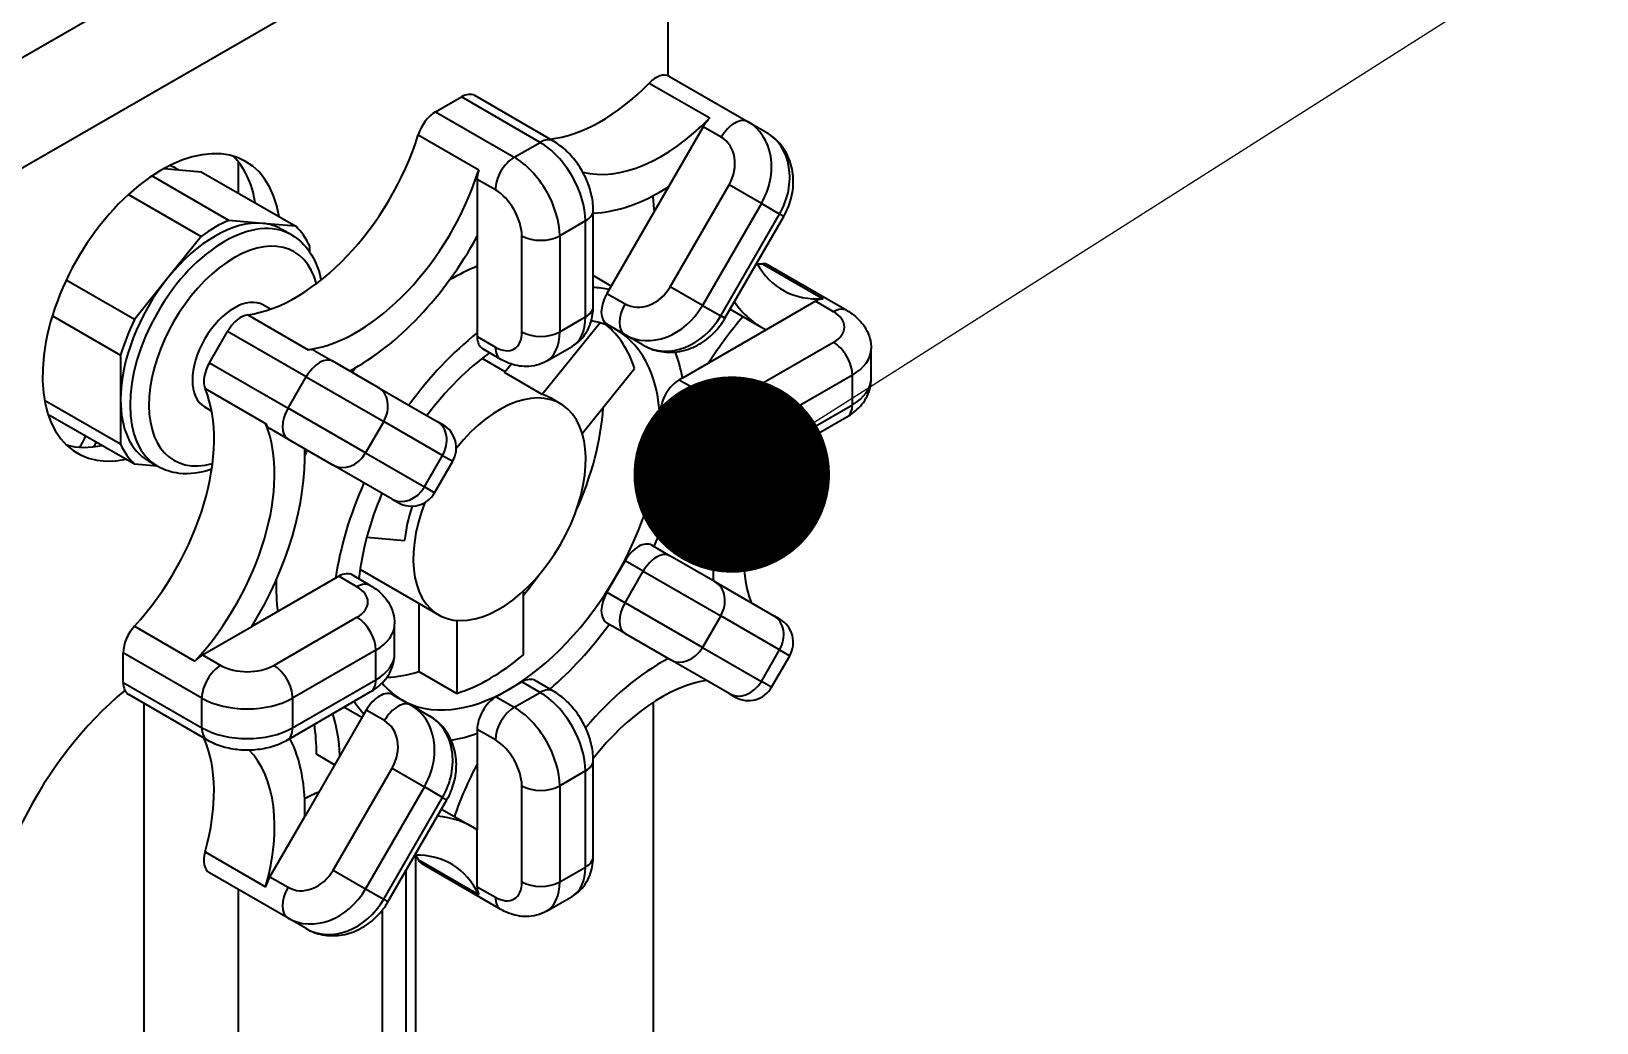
# Model space of a CAD drawing. Header units: millimetres. Extents: x -46397 to 283259, y -8690 to 23983.
# Drawn here: x 218069.8 to 218181.3, y 46.6 to 117.3 of the extents above; entities that cross this region are included whole.
import ezdxf
from ezdxf import colors
from ezdxf.entities.mleader import LeaderData, LeaderLine
from ezdxf.math import Vec2, Vec3

# ---------------------------------------------------------------- set-up
doc = ezdxf.new("R2010")
doc.units = ezdxf.units.MM
doc.layers.add('Long_AM_Visible', color=30, linetype='Continuous', lineweight=25)
doc.styles.add('Long_Text', font='isocp.shx', dxfattribs={"width": 0.7})

# ---------------------------------------------------------------- blocks, each defined once
blk = doc.blocks.new('sfsdfds')
at = {"layer": 'Long_AM_Visible'}
for p, q in [((7.002165002340917, 26.07296937135834), (-29.06028083822457, 5.252306557697011)), ((-27.36322456336347, 2.312918866358814), (8.699221277202014, 23.13358168001287)), ((8.699221277202014, 23.13358168001287), (8.699221277202014, 13.14094367202779)), ((8.03356374084251, 12.87751531633694), (10.18882520979969, 11.63317452699994)), ((8.75203319749562, 13.1165706590109), (11.55387310730293, 11.49892763288517)), ((0.4263901353115216, 11.85374265174323), (1.34237625967944, 12.38258748721273)), ((4.144216169428546, 10.76494446107245), (1.34237625967944, 12.38258748721273)), ((4.620466169435531, 10.81212066485023), (1.818626259628218, 12.42976369098324)), ((0.4263901353115216, 11.85374265174323), (3.228230045118835, 10.2360996256175)), ((9.954794666555244, 11.32230373828497), (8.715239472978283, 9.17533116422419)), ((10.60137310728896, 10.94900150148169), (9.954794666555244, 11.32230373828497)), ((11.55387310730293, 11.49892763288517), (12.20157310721697, 11.12497786352469)), ((-0.1892708995146677, 11.03593900620763), (1.965990569500718, 9.791598216863349)), ((3.228230045118835, 10.2360996256175), (4.144216169428546, 10.76494446107245)), ((-6.604436715482734, 10.07548647781368), (-6.604436715482734, 8.957652595709078)), ((-6.932717938499991, 7.985985267907381), (-9.67544355278369, 9.56949863958289)), ((-9.240410561964381, 9.835600995909772), (-9.110641865234356, 9.824010523414472)), ((-9.110641865234356, 9.824010523414472), (-7.92096974659944, 9.717753295597504)), ((-8.726687397866044, 9.789717093590298), (-8.749949492455926, 9.803147470200201)), ((-7.92096974659944, 9.717753295597504), (-4.55337370117195, 7.773470812258893)), ((2.554710835975129, 9.06953013560269), (1.908132395299617, 9.44283237241325)), ((1.908132395299617, 9.44283237241325), (1.908132395299617, 7.418647217564285)), ((8.715239472978283, 9.17533116422419), (6.605487154971343, 5.521132958121598)), ((8.78204999997979, 5.620245062935282), (10.87754999991739, 9.249757530204079)), ((12.02731920900987, 8.585937967829523), (10.87754999991739, 9.249757530204079)), ((-10.51062036311487, 8.91055330108793), (-7.92096974659944, 7.415417820520815)), ((12.02731920900987, 8.585937967829523), (9.931819209072273, 4.956425500568002)), ((12.67501920909854, 8.211988198469044), (12.02731920900987, 8.585937967829523)), ((-5.743045819865074, 7.879728040075861), (-6.932717938499991, 7.985985267907381)), ((-4.55337370117195, 7.773470812258893), (-5.743045819865074, 7.879728040075861)), ((5.760662271233741, 7.965177685073286), (4.84467614692403, 7.436332849611063)), ((5.760662271233741, 4.543240514409263), (5.760662271233741, 7.965177685073286)), ((6.039643062162213, 4.932097011071164), (6.039643062162213, 8.354034181742463)), ((10.57951920904452, 4.582475731222075), (12.67501920909854, 8.211988198469044)), ((10.7308891970315, 4.495082227876992), (12.82638919708552, 8.124594695145788)), ((12.82638919708552, 8.124594695145788), (12.67501920909854, 8.211988198469044)), ((-7.92096974659944, 7.415417820520815), (-9.110641865234356, 5.93544555673725)), ((-4.708834238059353, 7.470008490199689), (-5.045593842572998, 7.66443673853064)), ((1.908132395299617, 7.418647217564285), (1.908132395299617, 3.97343610911048)), ((3.497637728753034, 4.014395678939763), (3.497637728753034, 7.436332849611063)), ((4.84467614692403, 7.436332849611063), (4.84467614692403, 4.014395678939763)), ((-4.059247797180433, 6.861006204817386), (-4.059247797180433, 7.070502727932762)), ((12.06850537878927, 6.438406500048586), (14.22376684780465, 5.194065710704308)), ((15.07348429440754, 4.777067836577771), (12.27164438465843, 6.394710862710781)), ((-10.30031398398569, 4.455473292975512), (-12.72932941344334, 5.857866005047981)), ((-9.110641865234356, 5.93544555673725), (-10.30031398398569, 4.455473292975512)), ((6.678194666572381, 5.647066062199883), (6.039643062162213, 6.0157340028818)), ((9.931819209072273, 4.956425500568002), (8.78204999997979, 5.620245062935282)), ((6.605487154971343, 5.521132958121598), (6.525794666551519, 5.383101519131742)), ((6.525794666551519, 5.383101519131742), (7.172373107227031, 5.009799282328459)), ((13.95065585360862, 5.10319386961055), (12.1976600876078, 4.091101292186067)), ((14.59723429440055, 4.72989163279999), (13.95065585360862, 5.10319386961055)), ((-13.22487852274207, 4.585152161278529), (-10.794439887919, 3.181937761270092)), ((-6.26479734579334, 4.622352693986613), (-4.109535876836162, 3.378011904664163)), ((-5.455369474890176, 4.821434474295529), (-5.705574633437209, 4.965890489977028)), ((4.84467614692403, 4.014395678939763), (5.760662271233741, 4.543240514409263)), ((9.931819209072273, 4.956425500568002), (10.57951920904452, 4.582475731222075)), ((10.7308891970315, 4.495082227876992), (10.57951920904452, 4.582475731222075)), ((10.91911596694263, 4.82110055656085), (12.02313242916716, 4.183696354841231)), ((-7.630966802535113, 2.909941660182085), (-6.983266802446451, 4.031790968241694)), ((-4.181426892697345, 2.414147942101408), (-6.983266802446451, 4.031790968241694)), ((1.908132395299617, 3.97343610911048), (1.908132395299617, 3.843298820400378)), ((6.282213427184615, 4.338222125472385), (4.227109966159333, 1.781638614971598)), ((7.172373107227031, 3.909947019521496), (6.525794666551519, 4.28324925632478)), ((7.820073107315693, 3.535997250161017), (7.172373107227031, 3.909947019521496)), ((12.1976600876078, 4.091101292186067), (9.214019746228587, 2.368495737959165)), ((1.908132395299617, 3.843298820400378), (2.554710835975129, 3.469996583611646)), ((2.751980045053642, 3.03396388317924), (2.10540160437813, 3.407266119967971)), ((4.371230045042466, 2.967917197893257), (5.287216169410385, 3.496762033355481)), ((11.63374977442436, 1.930124856808106), (14.59723429440055, 3.64109344213648)), ((15.94030740164453, 2.350089873216348), (15.94030740164453, 3.407779544140794)), ((-10.794439887919, 3.181937761270092), (-10.794439887919, 1.595708269669558)), ((-7.630966802535113, 2.909941660182085), (-4.8291268927278, 1.292298634041799)), ((-3.875505333475303, 3.337376310308173), (-3.228926892799791, 2.964074073504889)), ((-1.619249999988824, 2.034726686193608), (-3.228926892799791, 2.964074073504889)), ((2.904923806141596, 2.590268238251156), (2.080878389708232, 3.066031081179972)), ((3.125729888968635, 2.864954744887655), (2.880071547988337, 2.559351608309953)), ((-4.8291268927278, 1.292298634041799), (-4.181426892697345, 2.414147942101408)), ((-4.181426892697345, 2.414147942101408), (-1.421980790910311, 0.8209809924155707)), ((4.227109966159333, 1.781638614971598), (2.880071547988337, 2.559351608309953)), ((5.650101460807491, 0.3908139792620204), (7.510775913542602, 2.705524510529358)), ((9.214019746228587, 2.368495737959165), (9.101317548251245, 2.303427093604114)), ((9.101317548251245, 2.303427093604114), (9.747895988984965, 1.930124856808106)), ((15.27075350348605, 2.4745239521435), (12.30726898350986, 0.7635553668078501)), ((15.27075350348605, 1.416834281204501), (15.27075350348605, 2.4745239521435)), ((-7.783173531177454, 1.992447995973635), (-5.62791206210386, 0.7481072066439083)), ((-1.619249999988824, 2.034726686193608), (0.4762500000069849, 0.8248891971088597)), ((-10.794439887919, 0.00947877808357589), (-13.50160545465769, 1.572461546755221)), ((-10.794439887919, 1.595708269669558), (-10.794439887919, 0.00947877808357589)), ((-7.550869474885985, 1.191922007026733), (-7.801074633433018, 1.336378022708232)), ((-2.069680790940765, -0.3008683156440384), (-4.8291268927278, 1.292298634041799)), ((4.874585061974358, 1.453083781940222), (4.537825457460713, 1.647512030278449)), ((8.427798339223955, 1.136857603603858), (8.427798339223955, 0.6080127681489103)), ((9.074376779899467, 0.7635553668078501), (8.427798339223955, 1.136857603603858)), ((12.30726898350986, -0.2941343041311484), (15.27075350348605, 1.416834281204501)), ((-13.38143577816663, 1.085397191054653), (-10.30031398398569, -0.6934893062280025)), ((-4.8291268927278, 0.192446371234837), (-5.475705333461519, 0.5657486080381204)), ((-1.421980790910311, 0.8209809924155707), (-2.069680790940765, -0.3008683156440384)), ((0.673519209085498, -0.3888564966619015), (-1.421980790910311, 0.8209809924155707)), ((0.6881679831421934, 0.7025382924402948), (0.4762500000069849, 0.8248891971088597)), ((8.427798339223955, 0.6080127681489103), (8.427798339223955, 0.07916793267213507)), ((9.074376779899467, -0.2941343041311484), (9.074376779899467, 0.7635553668078501)), ((12.10999977443134, -0.7301670045708306), (15.07348429440754, 0.9808015807648189)), ((12.30726898350986, 0.7635553668078501), (12.30726898350986, -0.2941343041311484)), ((-4.8291268927278, 0.192446371234837), (-3.219450000033248, -0.7369010160764446)), ((8.427798339223955, 0.07916793267213507), (9.074376779899467, -0.2941343041311484)), ((-2.069680790940765, -0.3008683156440384), (0.02581920905504376, -1.510705804728786)), ((0.02581920905504376, -1.510705804728786), (0.673519209085498, -0.3888564966619015)), ((0.673519209085498, -0.3888564966619015), (1.036807180324104, -0.5986009046609979)), ((9.27164598897798, -0.7301670045708306), (8.625067548302468, -0.3568647677602712)), ((-10.30031398398569, -0.6934893062280025), (-9.494596332719084, -0.7654531042280723)), ((-9.471334238012787, -0.778883480845252), (-9.808093842526432, -0.5844552325143013)), ((-1.123950000037439, -1.946738505161193), (-3.219450000033248, -0.7369010160764446)), ((0.3891071802936494, -1.720450212727883), (1.036807180324104, -0.5986009046609979)), ((0.3891071802936494, -1.720450212727883), (0.02581920905504376, -1.510705804728786)), ((-1.123950000037439, -1.946738505161193), (-0.9120320167858154, -2.069089409829758)), ((-2.024682943301741, -3.302336597458634), (-0.6802528591942973, -3.422416249231901)), ((8.125994666537736, -3.591692945366958), (8.772573107329663, -3.964995182170242)), ((0.5311850620200858, -6.069905695650959), (-2.26252161024604, -4.45695839641121)), ((7.173494666581973, -4.141619076770439), (6.84964466659585, -4.702543730811158)), ((7.820073107315693, -4.514921313573723), (7.173494666581973, -4.141619076770439)), ((10.38224999996601, -4.894342569488799), (8.772573107329663, -3.964995182170242)), ((-3.134730413148645, -4.761058490752475), (-6.118370754469652, -6.483664044964826)), ((-3.022028215171304, -4.695989846397424), (-3.134730413148645, -4.761058490752475)), ((-2.375449774495792, -5.069292083193432), (-3.022028215171304, -4.695989846397424)), ((-1.899199774430599, -5.022115879422927), (-2.545778215164319, -4.648813642619643)), ((6.84964466659585, -4.702543730811158), (6.525794666551519, -5.2634683848446)), ((7.172373107227031, -5.636770621633332), (7.820073107315693, -4.514921313573723)), ((7.820073107315693, -4.514921313573723), (10.57951920904452, -6.10808826325956)), ((10.38224999996601, -4.894342569488799), (12.47775000002002, -6.104180058580823)), ((3.551519265456591, -7.49886667712417), (3.551519265456591, -5.226751790862181)), ((6.525794666551519, -5.2634683848446), (7.172373107227031, -5.636770621633332)), ((-0.1663067687186413, -5.667208599457808), (-0.1663067687186413, -8.089928552057245)), ((9.931819209072273, -7.229937571319169), (7.172373107227031, -5.636770621633332)), ((10.57951920904452, -6.10808826325956), (9.931819209072273, -7.229937571319169)), ((12.67501920909854, -7.317925752351584), (10.57951920904452, -6.10808826325956)), ((12.68966798327165, -6.226530963249388), (12.47775000002002, -6.104180058580823)), ((-10.2997389837401, -6.475905403960496), (-8.144477514724713, -7.720246193304774)), ((-7.871366520586889, -7.495756622389308), (-6.118370754469652, -6.483664044964826)), ((-5.338934294471983, -7.869058859192592), (-2.375449774495792, -6.158090273856942)), ((-1.032376667135395, -7.449093842791626), (-1.032376667135395, -6.391404171852628)), ((1.180731649452355, -6.267402125406079), (1.180731649452355, -8.8676415453956)), ((7.172373107227031, -6.736622884440294), (6.525794666551519, -6.363320647651562)), ((7.172373107227031, -6.736622884440294), (8.78204999997979, -7.665970271758852)), ((9.931819209072273, -7.229937571319169), (12.02731920900987, -8.439775060411193)), ((-7.89830728888046, -9.035628349185572), (-10.70014719868777, -7.417985323059838)), ((-10.70014719868777, -8.475674993998837), (-10.70014719868777, -7.417985323059838)), ((-7.871366520586889, -7.495756622389308), (-7.224788079794962, -7.869058859192592)), ((-1.701930565352086, -7.324659763864474), (-4.665415085328277, -9.035628349200124)), ((-1.701930565352086, -8.382349434803473), (-1.701930565352086, -7.324659763864474)), ((10.87754999991739, -8.875807760850876), (8.78204999997979, -7.665970271758852)), ((12.02731920900987, -8.439775060411193), (12.67501920909854, -7.317925752351584)), ((12.39060718024848, -8.64951946841029), (13.03830718033714, -7.527670160343405)), ((12.67501920909854, -7.317925752351584), (13.03830718033714, -7.527670160343405)), ((-0.1663067687186413, -8.089928552057245), (1.180731649452355, -8.8676415453956)), ((-10.70014719868777, -8.475674993998837), (-7.89830728888046, -10.09331802012457)), ((-7.701038079801947, -10.52935072057153), (-10.50287798960926, -8.911707694431243)), ((-4.86268429440679, -10.52935072057153), (-1.899199774430599, -8.818382135235879)), ((-4.665415085328277, -10.09331802012457), (-1.701930565352086, -8.382349434803473)), ((-1.094205333443824, -8.914977897351491), (-0.4476268927683122, -9.288280134147499)), ((3.039644666539971, -8.724543151860416), (2.581651604385115, -8.98896556958789)), ((3.497637728753034, -8.460120734132943), (3.039644666539971, -8.724543151860416)), ((3.228230045118835, -9.36226780639845), (4.144216169428546, -8.83342297092895)), ((4.144216169428546, -8.83342297092895), (3.497637728753034, -8.460120734132943)), ((4.620466169435531, -8.78624676715117), (3.973887728701811, -8.412944530362438)), ((10.87754999991739, -8.875807760850876), (11.08946798316902, -8.99815866551944)), ((12.39060718024848, -8.64951946841029), (12.02731920900987, -8.439775060411193)), ((-9.96839774621185, -9.22029000686598), (-9.96839774621185, -520.6490576002834)), ((-7.89830728888046, -10.09331802012457), (-7.89830728888046, -9.035628349185572)), ((-4.665415085328277, -9.035628349200124), (-4.665415085328277, -10.09331802012457)), ((-2.199105333478656, -9.728868571823114), (-2.837656937830616, -9.360200631141197)), ((-2.046705333457794, -9.464904028747696), (-2.126397821877617, -9.602935467744828)), ((-1.400126892782282, -9.838206265558256), (-2.046705333457794, -9.464904028747696)), ((-0.4476268927683122, -9.288280134147499), (0.200073107262142, -9.662229903507978)), ((2.581651604385115, -8.98896556958789), (3.228230045118835, -9.36226780639845)), ((8.190104394743685, -33.37531822128221), (8.190104394743685, -9.178873264390859)), ((-2.126397821877617, -9.602935467744828), (-4.236150139884558, -13.25713367384742)), ((1.908132395299617, -10.1555350596027), (1.908132395299617, -10.28567234829097)), ((2.554710835975129, -10.52883729639871), (1.908132395299617, -10.1555350596027)), ((1.908132395299617, -10.28567234829097), (1.908132395299617, -13.73088345675205)), ((-3.169822209572885, -11.41019952094939), (-3.816568749840371, -11.03680023180641)), ((-3.219450000033248, -15.16696270409739), (-1.123950000037439, -11.53745023683587)), ((-1.123950000037439, -11.53745023683587), (0.02581920905504376, -12.20126979920315)), ((5.760662271233741, -11.63318974693539), (4.84467614692403, -12.16203458239761)), ((5.760662271233741, -15.05512691759213), (5.760662271233741, -11.63318974693539)), ((6.039643062162213, -14.66627042093023), (6.039643062162213, -11.24433325026621)), ((0.02581920905504376, -12.20126979920315), (-2.069680790940765, -15.83078226646467)), ((0.673519209085498, -12.57521956856363), (0.02581920905504376, -12.20126979920315)), ((3.497637728753034, -15.58397175306891), (3.497637728753034, -12.16203458239761)), ((4.84467614692403, -12.16203458239761), (4.84467614692403, -15.58397175306891)), ((-1.421980790910311, -16.20473203581787), (0.673519209085498, -12.57521956856363)), ((-1.270610802923329, -16.29212553915568), (0.8248891970724799, -12.66261307189416)), ((0.673519209085498, -12.57521956856363), (0.8248891970724799, -12.66261307189416)), ((-5.475705333461519, -15.4041062479082), (-4.236150139884558, -13.25713367384742)), ((0.6366624272195622, -12.98863140057074), (1.740678889618721, -13.62603560227581)), ((1.908132395299617, -15.75506861159374), (1.908132395299617, -13.73088345675205)), ((-7.783173531177454, -14.51787724871247), (-5.62791206210386, -15.76221803805674)), ((-0.2951769795035943, -14.63005307514686), (-0.2951769795035943, -38.27429770685558)), ((-0.1892708995146677, -14.79268480181054), (1.965990569500718, -16.03702559115482)), ((2.751980045053642, -16.56440354883671), (-0.04985986469546333, -14.9467605227037)), ((-4.8291268927278, -16.87726074751117), (-7.630966802535113, -15.25961772138544)), ((-5.475705333461519, -15.4041062479082), (-4.8291268927278, -15.77740848470421)), ((-3.219450000033248, -15.16696270409739), (-2.069680790940765, -15.83078226646467)), ((-0.6345882344758138, -15.19050213591254), (-0.6345882344758138, -507.9157945553598)), ((4.84467614692403, -15.58397175306891), (5.760662271233741, -15.05512691759213)), ((-6.604436715482734, -15.85228514345363), (-6.604436715482734, -517.4410360785769)), ((-2.069680790940765, -15.83078226646467), (-1.421980790910311, -16.20473203581787)), ((1.908132395299617, -15.75506861159374), (2.554710835975129, -16.12837084839703)), ((4.371230045042466, -16.63045023411541), (5.287216169410385, -16.10160539865319)), ((-1.483116371906362, -16.60482232597133), (-1.483116371906362, -508.4056925039185)), ((-1.421980790910311, -16.20473203581787), (-1.270610802923329, -16.29212553915568)), ((-4.181426892697345, -17.25121051687165), (-4.8291268927278, -16.87726074751117))]:
    blk.add_line(p, q, dxfattribs=at)
for centre, start, end in [((0.2119179832516238, -0.1223509046685649), 329.9999999997571, 59.99999999998969), ((-0.4357820167788304, -1.244200212720898), 239.9999999999897, 329.9999999997571), ((12.21341798320645, -7.051420160350972), 329.9999999997571, 59.99999999998969), ((11.56571798323421, -8.17326946841058), 239.9999999999897, 329.9999999997571)]:
    blk.add_arc(centre, 0.9524999999999807, start, end, dxfattribs=at)
for centre, major_axis, ratio, start_param, end_param in [((6.318160803755745, 17.0264021493058), (3.37281182929881, 5.841881452713914), 0.5773502691897041, 3.534899741815948, 4.294864924558162), ((8.275783197546843, 12.29168146190932), (0.4762500000000917, 0.8248891971045886), 0.5773502691897041, 0, 1.153272270968428), ((1.34237625967944, 11.60487449387438), (0.4762500000001003, 0.824889197104603), 0.5773502691897041, 0, 0.7853981633975309), ((0.4263901353115216, 11.07602965841943), (0.4762500000000977, 0.8248891971045983), 0.577350269189704, 0.7853981633975309, 1.93867043436606), ((8.473422272829339, 15.78206135997607), (-3.372811829299163, -5.841881452713721), 0.5773502691897041, 0.1557359067906985, 1.153272270968592), ((10.43104466650402, 11.04734067257959), (0.4762500000000607, 0.8248891971046058), 0.5773502691897042, 1.153272270968617, 1.57079632679496), ((11.07762310729595, 10.67403843578359), (0.4762500000000692, 0.8248891971046184), 0.5773502691897041, 0, 1.57079632679496), ((10.41087310720468, 9.519193559826817), (1.143000000000162, 1.97973407305108), 0.8164965809276491, 4.712388980384665, 6.283185307179638), ((-9.332001643138938, 4.884883096281555), (-3.000000000000722, -5.196152422706159), 0.5773502691897017, 2.523785671429743, 6.765634241784259), ((-4.549394408764783, 10.75201622191526), (3.372811829298812, 5.841881452713919), 0.577350269189704, 3.559116709415795, 5.080263087955568), ((4.144216169428546, 9.987231467748643), (0.476250000000104, 0.8248891971046106), 0.5773502691897042, 0, 0.7853981633975309), ((4.144216169428546, 8.898433277077856), (-1.142999999999765, 1.979734073051285), 0.5773502691895399, 3.926990816987072, 5.497787143782078), ((9.934623107255902, 9.794156625532196), (0.6667500000000949, 1.154844875946456), 0.8164965809276494, 4.712388980384687, 6.283185307179568), ((11.05857310729334, 9.14524379048089), (1.143000000000162, 1.979734073051082), 0.8164965809276482, 4.712388980384537, 6.283185307179539), ((-10.18052978056949, 5.374781044840347), (3.000000000000725, 5.196152422706161), 0.5773502691897016, 5.665378325019536, 6.141288252575431), ((3.228230045118835, 9.458386632279144), (0.4762500000001461, 0.8248891971045689), 0.5773502691897041, 0.7853981633977032, 2.356194490192916), ((3.228230045118835, 8.369588441608357), (1.142999999999529, -1.979734073051424), 0.57735026918954, 0.7853981633978533, 2.356194490192761), ((-11.13119949249085, 5.678701484677731), (2.381250000000704, 4.124445985523288), 0.5773502691897041, 1.355158743553544e-13, 0.1185006372708915), ((-2.39413293969119, 9.507675432585529), (3.372811829298814, 5.841881452713921), 0.5773502691897041, 3.559116709415795, 5.080263087955569), ((2.581651604385115, 9.831688869075151), (0.476250000000136, 0.8248891971045516), 0.577350269189704, 1.938670434366145, 2.356194490192642), ((2.554710835975129, 7.98073194493918), (-0.6667499999998563, 1.154844875946572), 0.5773502691895397, 3.926990816987215, 5.497787143781852), ((8.473422272829339, 15.78206135997607), (-4.134811829299314, -7.161704168081064), 0.5773502691897041, 0.3561272188080844, 0.8267638562238807), ((14.00268278940348, 12.58974131225841), (-4.1348118292986, -7.16170416807983), 0.577350269189704, 5.550829873426469, 5.637804786573797), ((-7.090084237977862, 3.345562504677218), (-2.381250000000529, -4.12444598552297), 0.5773502691897039, 3.141592653589793, 6.283185307179586), ((-7.426843842549715, 3.539990753008169), (2.381250000000489, 4.124445985522994), 0.5773502691897041, 0.2617993877992157, 1.308996938995809), ((-7.426843842549715, 3.539990753008169), (2.571750000000518, 4.454401664364815), 0.5773502691897041, 0.6491159886878641, 0.9216803381071399), ((-7.426843842549715, 3.539990753008169), (2.381250000000486, 4.124445985522992), 0.5773502691897041, 0, 0.2617993877992157), ((5.087143062148243, 8.354034181742463), (0.9524999999999666, 1.561251128379126e-15), 0.5773502691896332, 5.497787143781803, 6.283185307179584), ((-6.753324633522425, 3.151134256338992), (2.143125000000439, 3.712001386970693), 0.5773502691897042, 5.753515634743527, 9.954447633205229), ((-7.426843842549715, 3.539990753008169), (2.571750000000525, 4.454401664364827), 0.5773502691897041, 5.88510374467085, 6.157668094090215), ((-2.39413293969119, 9.507675432585529), (4.134811829298897, 7.16170416808133), 0.5773502691897041, 3.885625124160679, 4.753754673210937), ((4.171156937780324, 7.82518934628024), (0.9524999999999694, 5.854691731421723e-14), 0.5773502691896334, 3.926990816986809, 5.49778714378163), ((1.019087039341684, -1.336269715189701), (4.43865000000083, 7.687967317014716), 0.5773502691897043, 0.6432894331256804, 0.8020541803564045), ((16.15794425847707, 11.34540052292868), (-3.372811829299166, -5.841881452713719), 0.5773502691897042, 5.949710679019583, 6.65105941475073), ((14.00268278940348, 12.58974131225841), (-3.372811829297912, -5.84188145271155), 0.5773502691897044, 0.3252072140846337, 0.3678741075711214), ((11.79539438459324, 5.569821665601921), (0.4762500000000837, 0.8248891971045748), 0.577350269189704, 0, 0.3678741075712901), ((-7.426843842549715, 3.539990753008169), (2.381250000000736, 4.12444598552285), 0.577350269189704, 1.308996938995939, 2.35619449019269), ((3.039644666539971, -2.502839205197233), (4.438650000000826, 7.687967317014709), 0.5773502691897042, 0.1812482441122931, 0.2871130154854615), ((7.839123107201885, 6.164644158277952), (-0.6667500000000951, -1.154844875946456), 0.8164965809276484, 0, 1.570796326794894), ((-6.753324633522425, 3.151134256338992), (1.047750000000238, 1.814756233630105), 0.5773502691897042, 1.677602558360581e-14, 3.14159265358981), ((7.002044666558504, 5.108138453433639), (-0.4762500000000673, -0.8248891971046164), 0.5773502691897041, 4.712388980384753, 6.283185307179592), ((16.15794425847707, 11.34540052292868), (-4.134811829299272, -7.161704168080995), 0.577350269189704, 6.012901190750794, 6.324551000006004), ((13.95065585360862, 4.325480876279471), (0.4762500000000976, 0.8248891971045988), 0.5773502691897041, 0.3678741075712901, 0.7853981633975309), ((-6.507016802555881, 3.756827902543591), (0.476250000000073, 0.8248891971046126), 0.5773502691897042, 0.4175240558261493, 1.570796326794964), ((4.144216169428546, 5.476496106406557), (1.14299999999968, -1.97973407305133), 0.57735026918954, 0, 0.7853981633974003), ((5.087143062148243, 4.932097011071164), (0.9524999999999666, 1.561251128379126e-15), 0.5773502691896332, 5.497787143781803, 6.283185307179584), ((7.648623107292224, 4.73483621662308), (-0.4762500000000665, -0.8248891971046163), 0.577350269189704, 4.712388980384752, 6.283185307179589), ((8.315373107267078, 5.889681092579849), (-1.143000000000164, -1.97973407305108), 0.8164965809276488, 0, 1.570796326794745), ((8.963073107239325, 5.51573132321937), (-1.143000000000164, -1.979734073051082), 0.8164965809276489, 5.174863347743872e-14, 1.570796326794872), ((14.00268278940348, 0.04096945747733116), (-4.134811829299343, -7.16170416808112), 0.5773502691897043, 4.392824056855289, 4.643394211964408), ((14.59723429440055, 3.952178639476188), (0.4762500000000972, 0.8248891971045981), 0.5773502691897042, 0, 0.7853981633975309), ((13.65430740168085, 4.185492537479149), (1.333499999999944, -2.133709875451473e-15), 0.5773502691896314, 5.49778714378203, 7.068583470577034), ((-7.426843842549715, 3.539990753008169), (2.571750000000791, 4.454401664364674), 0.577350269189704, 1.696313539884505, 1.968877889303839), ((3.039644666539971, -2.502839205197233), (4.438650000000903, 7.687967317014846), 0.5773502691897042, 0.9666464075097396, 1.389548082682742), ((2.554710835975129, 4.558794774275157), (0.6667499999997898, -1.154844875946617), 0.5773502691895399, 5.497787143782251, 7.068583470577181), ((4.171156937780324, 4.403252175608941), (0.9524999999999694, 5.854691731421723e-14), 0.5773502691896334, 3.926990816986809, 5.49778714378163), ((3.228230045118835, 4.94765127095161), (1.142999999999644, -1.97973407305135), 0.57735026918954, 0, 0.7853981633974998), ((3.039644666539971, -2.502839205197233), (3.810000000000785, 6.599113576836797), 0.577350269189704, 0, 0.2100091058356295), ((2.366125457396265, -2.113982708528056), (3.81000000000079, 6.599113576836807), 0.5773502691897039, 5.799571448883707, 6.194681464035595), ((3.039644666539971, -2.502839205197233), (3.810000000000541, 6.599113576836932), 0.577350269189704, 5.497787143781961, 6.283185307179346), ((-4.351755333482288, 2.512487113199313), (0.4762500000000608, 0.8248891971045841), 0.5773502691897043, 0, 0.417524055826167), ((2.581651604385115, 4.232155317076831), (-0.4762500000001029, -0.8248891971045943), 0.577350269189704, 5.497787143782285, 6.283185307179628), ((3.228230045118835, 3.858853080280824), (-0.4762500000000939, -0.8248891971045914), 0.5773502691897042, 5.497787143782264, 6.283185307179592), ((14.59723429440055, 2.863380448805401), (0.4762499999998035, -0.8248891971047649), 0.5773502691895444, 0.7853981633975415, 2.356194490192637), ((13.65430740168085, 3.407779544140794), (2.285999999999938, -3.085219579812591e-14), 0.5773502691896312, 5.497787143782036, 6.283185307179651), ((-7.15471680246992, 2.634978594476706), (0.4762500000001434, 0.8248891971045643), 0.5773502691897042, 1.570796326795127, 2.724068597763919), ((-3.705176892748568, 2.139184876403306), (0.476250000000072, 0.8248891971046123), 0.5773502691897041, 0, 1.570796326794963), ((3.039644666539971, -2.502839205197233), (3.81000000000077, 6.599113576836773), 0.5773502691897042, 0.9142421391237932, 1.359221367036889), ((3.039644666539971, -2.502839205197233), (-4.43865000000127, -7.687967317014421), 0.5773502691897041, 2.537442734304989, 2.690234999092858), ((1.019087039341684, -1.336269715189701), (4.438650000003102, 7.687967317018658), 0.5773502691897041, 1.365498017400976, 1.389548082682738), ((9.101317548251245, 1.525714100280311), (0.4762500000001467, 0.8248891971045703), 0.5773502691897043, 0.7853981633977032, 2.356194490192918), ((13.65430740168085, 2.350089873216348), (2.285999999999952, -3.538835890992686e-15), 0.5773502691896314, 5.497787143782002, 6.283185307179589), ((-12.23391639447073, -2.557966289197793), (3.372811829299162, 5.841881452713716), 0.5773502691897042, 4.344514872813671, 5.865661251353295), ((-2.095499999995809, 1.209837489084748), (0.4762500000000751, 0.8248891971046084), 0.8164965809276503, 4.712388980384342, 6.283185307179751), ((2.702885061968118, -2.308410956859007), (-2.171700000000445, -3.761494738796971), 0.5773502691897042, 4.973114185833508, 10.73484908211565), ((2.366125457396265, -2.113982708528056), (2.171700000000474, 3.76149473879693), 0.577350269189704, 1.255145557834202e-13, 0.1344541662915837), ((9.747895988984965, 1.152411863469752), (-0.4762500000000475, -0.8248891971046257), 0.5773502691897041, 3.926990816987151, 5.497787143781933), ((10.69082288170466, 2.4745239521435), (1.333499999999942, 7.754213937616329e-14), 0.5773502691896312, 3.926990816986759, 5.497787143781548), ((11.63374977442436, 1.152411863469752), (0.4762499999998041, -0.824889197104764), 0.5773502691895435, 0.7853981633975415, 2.356194490192635), ((-7.426843842549715, 3.539990753008169), (-2.381250000000529, -4.12444598552297), 0.5773502691897039, 5.497787143782229, 6.283185307179586), ((-4.352876892720815, 1.017335568336421), (-0.4762500000000709, -0.8248891971046141), 0.5773502691897041, 4.712388980384755, 6.283185307179617), ((1.019087039341684, -1.336269715189701), (-3.810000000001165, -6.599113576836549), 0.5773502691897041, 1.745607889504122, 2.283588163450311), ((14.59723429440055, 1.805690777873679), (0.4762499999998994, -0.8248891971047739), 0.5773502691895487, 0, 0.7853981633974971), ((-10.07865492539713, -3.802307078542071), (3.372811829299162, 5.841881452713722), 0.5773502691897043, 4.344514872813671, 5.865661251353295), ((-4.999455333396327, 1.39063780514698), (-0.4762500000000712, -0.8248891971046153), 0.577350269189704, 5.865661251353039, 6.283185307179615), ((0, 0), (0.4762500000000712, 0.8248891971046174), 0.8164965809276488, 4.712388980384334, 6.2831853071795), ((3.039644666539971, -2.502839205197233), (-3.81000000000118, -6.599113576836571), 0.5773502691897041, 1.570796326795067, 2.356194490192632), ((10.69082288170466, 1.696810958812421), (-2.285999999999915, 1.393676840599766e-13), 0.5773502691896314, 0.785398163397514, 2.356194490192429), ((-18.87667039688677, 1.284623072344402), (7.048500000000487, 1.144917494144693e-14), 0.5773502691896334, 5.936816351653886, 6.040738907369686), ((-18.87667039688677, 1.284623072344402), (7.51331999999912, 1.207367539279858e-14), 0.5773502691896334, 5.962593001914631, 6.003808906802723), ((-7.426843842549715, 3.539990753008169), (-2.571750000000524, -4.454401664364831), 0.5773502691897041, 5.885103744670898, 6.157668094090215), ((9.101317548251245, 0.4680244293413125), (-0.4762500000001069, -0.8248891971045936), 0.577350269189704, 5.497787143782295, 6.283185307179648), ((-10.18052978056949, 5.374781044840347), (-3.000000000000757, -5.196152422706216), 0.5773502691897016, 0.1418970546041134, 0.4824489346046726), ((-10.07865492539713, -3.802307078542071), (4.134811829299316, 7.161704168081074), 0.5773502691897043, 4.671023287558394, 5.539152836608568), ((1.019087039341684, -1.336269715189701), (4.438649999998241, 7.687967317010235), 0.5773502691897041, 1.752044570907175, 1.77609463618902), ((-2.743200000026263, 0.08798818102513906), (-0.4762500000000711, -0.8248891971046107), 0.8164965809276484, 1.565842271601753e-13, 1.570796326794932), ((9.747895988984965, 0.09472219253802905), (-0.4762500000000974, -0.8248891971045985), 0.5773502691897043, 5.497787143782264, 6.283185307179592), ((10.69082288170466, 0.6391212878806982), (2.285999999999915, 1.332267629550188e-13), 0.5773502691896314, 3.926990816986669, 5.497787143781649), ((11.63374977442436, 0.09472219253802905), (0.4762499999998511, -0.8248891971047343), 0.5773502691895416, 0, 0.785398163397371), ((3.039644666539971, -2.502839205197233), (-4.438650000001369, -7.687967317014594), 0.577350269189704, 1.752044570907255, 2.122267433628059), ((16.15794425847707, -1.203371331852395), (-4.13481182929932, -7.161704168081076), 0.577350269189704, 5.016588891672202, 5.539152836608568), ((16.15794425847707, -1.203371331852395), (-3.372811829299166, -5.841881452713728), 0.577350269189704, 4.962116266209438, 5.836689610605171), ((3.039644666539971, -2.502839205197233), (4.43865000000135, 7.68796731701456), 0.5773502691897043, 1.75204457090725, 2.17494624608033), ((-0.6477000000304542, -1.121849308066885), (-0.4762500000000744, -0.8248891971046197), 0.8164965809276499, 1.567849761693548e-13, 1.570796326794931), ((3.039644666539971, -2.502839205197233), (3.810000000001184, 6.599113576836579), 0.5773502691897042, 1.782371286553145, 2.227350514466309), ((2.366125457396265, -2.113982708528056), (-2.171700000000444, -3.761494738796971), 0.5773502691897043, 5.054906813141478, 5.37044192227445), ((7.649744666588958, -4.416582142468542), (0.476250000000068, 0.8248891971046148), 0.5773502691897042, 0, 1.570796326794961), ((8.29632310726447, -4.789884379279101), (0.4762500000000693, 0.8248891971046148), 0.5773502691897042, 2.100874588469845e-14, 1.570796326794961), ((1.019087039341684, -1.336269715189701), (4.438650000001249, 7.687967317014381), 0.5773502691897044, 2.339538473233706, 2.498303220464587), ((-3.022028215171304, -5.473702839721227), (0.4762500000000959, 0.8248891971045956), 0.5773502691897041, 0, 0.7853981633975309), ((-2.375449774495792, -5.847005076531786), (0.4762500000001115, 0.8248891971045897), 0.5773502691897041, 9.50350909079134e-14, 0.7853981633975811), ((3.039644666539971, -2.502839205197233), (-3.810000000000553, -6.599113576836926), 0.577350269189704, 0.7853981633974314, 1.570796326794975), ((1.019087039341684, -1.336269715189701), (-3.810000000000819, -6.599113576836853), 0.5773502691897041, 1.274688941411538, 1.395984764085699), ((9.90600000001723, -5.719231766590383), (0.4762500000000729, 0.8248891971046213), 0.816496580927649, 4.712388980384722, 6.283185307179743), ((-3.318376667157281, -5.613691178528825), (1.333499999999944, -1.051242426441945e-14), 0.5773502691896272, 5.497787143782033, 7.068583470577044), ((7.002044666558504, -5.538431450542703), (-0.4762500000000676, -0.8248891971046162), 0.5773502691897043, 4.712388980384753, 6.283185307179595), ((7.648623107292224, -5.911733687331434), (-0.4762500000000694, -0.8248891971046175), 0.5773502691897041, 4.712388980384754, 6.2831853071796), ((12.00149999995483, -6.929069255682407), (0.4762500000000729, 0.8248891971046213), 0.8164965809276497, 4.712388980384722, 6.283185307179743), ((-10.02662798954407, -7.029128826390661), (0.4762500000001467, 0.8248891971045703), 0.5773502691897041, 1.202922219224187, 2.356194490192918), ((-2.375449774495792, -6.935803267195297), (-0.4762499999998956, 0.8248891971047079), 0.5773502691895458, 3.92699081698688, 5.497787143781776), ((-3.318376667157281, -6.391404171852628), (2.285999999999894, -3.362810030438339e-14), 0.5773502691896272, 5.497787143782027, 6.283185307179638), ((3.039644666539971, -2.502839205197233), (-4.43865000000092, -7.687967317014873), 0.5773502691897042, 1.019325219961976, 1.389548082682759), ((9.258299999928568, -6.841081074657268), (-0.476250000000074, -0.8248891971046155), 0.8164965809276485, 0, 1.570796326794544), ((-7.871366520586889, -8.273469615727663), (-0.4762500000000548, -0.8248891971046381), 0.577350269189704, 3.926990816987152, 4.344514872813503), ((-3.318376667157281, -7.449093842791626), (2.285999999999937, -1.675742877793597e-14), 0.5773502691896273, 5.497787143782005, 6.283185307179599), ((2.366125457396265, -2.113982708528056), (3.810000000000385, 6.599113576837015), 0.5773502691897041, 3.705176346490171, 4.148805287483849), ((8.473422272829339, -14.51335384296544), (-4.134811829298906, -7.161704168081346), 0.577350269189704, 3.885625124160681, 4.408189069097206), ((-7.224788079794962, -8.646771852530946), (0.4762500000001442, 0.8248891971045657), 0.577350269189704, 0.7853981633977032, 2.356194490192916), ((-6.281861187133472, -7.324659763864474), (1.333499999999941, 6.968384202998834e-14), 0.5773502691896271, 3.92699081698677, 5.497787143781551), ((-5.338934294471983, -8.646771852530946), (-0.4762499999998959, 0.824889197104708), 0.5773502691895487, 3.926990816986876, 5.497787143781779), ((1.019087039341684, -1.336269715189701), (-3.810000000000812, -6.599113576836847), 0.5773502691897039, 0.3390172765304467, 0.563583692900723), ((3.497637728753034, -9.237833727471298), (0.4762500000000922, 0.8248891971045894), 0.577350269189704, 0, 0.7853981633975309), ((-9.332001643138938, -15.20093279454159), (4.500000000001552, 7.794228634058968), 0.5773502691897016, 0.9922714013718057, 2.356194490192642), ((-10.02662798954407, -8.086818497322383), (-0.4762500000001107, -0.8248891971046), 0.5773502691897039, 5.497787143782296, 6.283185307179649), ((-1.570455333509017, -9.739867094453075), (0.4762500000000693, 0.8248891971046155), 0.5773502691897039, 0, 1.570796326794961), ((-2.375449774495792, -7.993492938127019), (0.4762499999998587, -0.82488919710473), 0.5773502691895437, 0, 0.785398163397323), ((3.039644666539971, -2.502839205197233), (-3.810000000000578, -6.599113576836936), 0.577350269189704, 6.073176201343891, 6.283185307179392), ((3.039644666539971, -2.502839205197233), (-3.810000000000787, -6.599113576836801), 0.577350269189704, 0, 0.7853981633975309), ((4.144216169428546, -9.61113596426003), (0.4762500000001115, 0.8248891971045926), 0.5773502691897041, 8.615330671091215e-14, 0.7853981633975764), ((4.144216169428546, -10.69993415492354), (-1.142999999999761, 1.979734073051281), 0.5773502691895398, 3.926990816987008, 5.497787143781946), ((8.473422272829339, -14.51335384296544), (-3.372811829298812, -5.841881452713918), 0.5773502691897041, 3.588088350164076, 4.462661694559934), ((11.35379999998258, -8.050918563742016), (-0.4762500000000721, -0.8248891971046163), 0.8164965809276502, 0, 1.570796326794542), ((-6.281861187133472, -8.102372757188277), (-2.285999999999916, 1.538352778496233e-13), 0.5773502691896272, 0.7853981633974101, 2.356194490192385), ((3.039644666539971, -2.502839205197233), (-4.438650000000932, -7.687967317014902), 0.5773502691897042, 5.996072291694283, 6.10193706306742), ((-0.9238768927752972, -10.11316933125636), (0.4762500000000708, 0.8248891971046122), 0.577350269189704, 3.596091637921358e-14, 1.570796326794963), ((-1.590626892750151, -11.26801420720585), (1.143000000000169, 1.979734073051076), 0.8164965809276489, 4.712388980384668, 6.283185307179638), ((2.581651604385115, -9.766678562926245), (0.4762500000001468, 0.8248891971045702), 0.5773502691897043, 0.7853981633977032, 2.356194490192918), ((3.228230045118835, -10.1399807997368), (-0.4762500000000482, -0.8248891971046275), 0.5773502691897039, 3.926990816987151, 5.497787143781932), ((3.228230045118835, -11.22877899040031), (1.142999999999529, -1.979734073051424), 0.5773502691895398, 0.7853981633978533, 2.356194490192761), ((-10.18052978056949, -14.71103484597552), (4.500000000001006, 7.794228634059101), 0.5773502691897017, 5.49778714378225, 5.64961552415637), ((-9.332001643138938, -15.20093279454159), (-4.500000000001627, -7.794228634059099), 0.5773502691897016, 2.417753068790141, 2.644761799113741), ((-2.066876892757136, -10.99305114150047), (0.6667500000001002, 1.154844875946452), 0.8164965809276491, 4.712388980384691, 6.283185307179569), ((-0.9429268927196972, -11.64196397655178), (1.143000000000169, 1.979734073051077), 0.816496580927649, 4.712388980384667, 6.283185307179637), ((-6.281861187133472, -9.160062428127276), (2.285999999999917, 1.194877530252825e-13), 0.5773502691896273, 3.926990816986793, 5.497787143781652), ((-7.224788079794962, -9.704461523462669), (-0.476250000000109, -0.8248891971045986), 0.5773502691897042, 5.497787143782293, 6.283185307179644), ((-12.23391639447073, -15.10673814397887), (3.372811829299161, 5.841881452713714), 0.5773502691897042, 5.129913036211104, 5.889878218952731), ((-5.338934294471983, -9.704461523462669), (0.4762499999998741, -0.8248891971047202), 0.577350269189554, 0, 0.7853981633973088), ((-10.07865492539713, -16.35107893332315), (4.134811829299306, 7.161704168081053), 0.5773502691897043, 5.45642145095583, 5.927058088371528), ((3.039644666539971, -2.502839205197233), (-4.438650000000815, -7.687967317014702), 0.577350269189704, 0.4513576544973521, 0.6041499192852839), ((2.554710835975129, -11.61763548705494), (-0.666749999999859, 1.154844875946577), 0.5773502691895398, 3.926990816987214, 5.497787143781852), ((-10.07865492539713, -16.35107893332315), (3.372811829299164, 5.841881452713722), 0.5773502691897043, 5.129913036211104, 6.127449400388852), ((6.318160803755745, -13.26901305363572), (-4.134811829299363, -7.161704168081153), 0.5773502691897042, 4.781383748805162, 5.031953903914265), ((5.087143062148243, -11.24433325026621), (0.9524999999999666, -1.784510039737347e-15), 0.5773502691896333, 5.49778714378197, 6.283185307179601), ((4.171156937780324, -11.77317808572843), (-0.9524999999999666, 5.506012312750388e-14), 0.5773502691896334, 0.7853981633975193, 2.356194490192182), ((-4.549394408764783, -19.54339898101898), (-4.134811829298733, -7.161704168081048), 0.5773502691897043, 3.786973174195401, 3.873948087342808), ((-2.39413293969119, -20.78773977035598), (4.13481182929931, 7.16170416808106), 0.5773502691897042, 6.241819614353308, 6.553469423608529), ((-7.15471680246992, -14.43472852428386), (-0.4762500000000654, -0.8248891971046094), 0.5773502691897041, 5.129913036211008, 6.283185307179603), ((-2.39413293969119, -20.78773977035598), (3.372811829299169, 5.841881452713726), 0.5773502691897039, 5.915311199608579, 6.616659935339751), ((-4.549394408764783, -19.54339898101898), (3.372811829298534, 5.841881452712625), 0.5773502691897041, 5.915311199608591, 5.9579780930949), ((0.4263901353115216, -14.12187132559484), (-0.4762500000001063, -0.8248891971045976), 0.5773502691897041, 5.915311199608949, 6.283185307179637), ((5.087143062148243, -14.66627042093023), (0.9524999999999666, -1.619277628650555e-15), 0.5773502691896332, 5.49778714378197, 6.2831853071796), ((-4.999455333396327, -15.67906931360631), (-0.4762500000000455, -0.8248891971045625), 0.5773502691897041, 4.712388980384757, 5.129913036211018), ((-4.162376892752945, -14.62256360876199), (-0.6667500000001002, -1.154844875946453), 0.8164965809276493, 0, 1.570796326794897), ((2.554710835975129, -15.03957265772624), (0.6667499999997888, -1.154844875946614), 0.5773502691895399, 5.497787143782251, 7.06858347057718), ((4.171156937780324, -15.19511525639973), (-0.9524999999999666, 5.506012312750388e-14), 0.5773502691896334, 0.7853981633975193, 2.356194490192182), ((3.228230045118835, -14.65071616106434), (1.142999999999651, -1.979734073051363), 0.5773502691895401, 0, 0.7853981633975664), ((4.144216169428546, -14.12187132559484), (1.142999999999703, -1.979734073051345), 0.57735026918954, 0, 0.7853981633974332), ((-4.352876892720815, -16.05237155040959), (-0.4762500000000728, -0.824889197104615), 0.5773502691897041, 4.712388980384755, 6.283185307179624), ((-3.686126892745961, -14.8975266744601), (-1.143000000000172, -1.979734073051075), 0.8164965809276485, 0, 1.570796326794749), ((2.581651604385115, -15.36621211493912), (-0.4762500000001035, -0.824889197104608), 0.5773502691897039, 5.497787143782106, 5.915311199608408), ((3.228230045118835, -15.73951435172785), (-0.4762500000000947, -0.8248891971045839), 0.5773502691897042, 5.497787143782277, 6.283185307179616), ((-3.038426892715506, -15.27147644382057), (-1.143000000000172, -1.979734073051078), 0.8164965809276493, 5.152557902279455e-14, 1.570796326794875)]:
    blk.add_ellipse(centre, major_axis=major_axis, ratio=ratio, start_param=start_param, end_param=end_param, dxfattribs=at)
for points, knots in [([(6.039643062162213, 8.354034181742463), (6.039643062162213, 8.554435056365037), (6.012976810277905, 8.750286827140371), (5.92053647863213, 9.132171990349889), (5.854463653813582, 9.318231577613915), (5.689318029035348, 9.67604586709058), (5.590199356491212, 9.847724443920015), (5.36289590439992, 10.16965189501934), (5.234799987520091, 10.31990243342443), (4.950297900650185, 10.59090069057129), (4.794018417829648, 10.71192022754258), (4.620466169435531, 10.81212066485023)], [3.141592653589792, 3.141592653589792, 3.141592653589792, 3.141592653589792, 3.455751918948772, 3.455751918948772, 3.769911184307751, 3.769911184307751, 4.084070449666731, 4.084070449666731, 4.398229715025711, 4.398229715025711, 4.712388980384691, 4.712388980384691, 4.712388980384691, 4.712388980384691]), ([(12.82638919708552, 8.124594695145788), (12.93693205091404, 8.316060534394637), (13.0229535480612, 8.521720660639403), (13.13868199667195, 8.949384536070284), (13.16839680878911, 9.171491727640387), (13.16311572334962, 9.618258026399417), (13.12797678186325, 9.843110498302849), (12.98474883119343, 10.27527122345055), (12.87617431749823, 10.48257272342744), (12.59926169493701, 10.83321239017823), (12.43670692847809, 10.97993781021796), (12.23614579607965, 11.10463893407723), (12.21894137404161, 11.11495029003709), (12.20157310721697, 11.12497786352469)], [3.141592653589793, 3.141592653589793, 3.141592653589793, 3.141592653589793, 3.455751918948773, 3.455751918948773, 3.769911184307753, 3.769911184307753, 4.084070449666733, 4.084070449666733, 4.398217451753408, 4.398217451753408, 4.68571242495465, 4.68571242495465, 4.712388980384692, 4.712388980384692, 4.712388980384692, 4.712388980384692]), ([(-4.708834238059353, 7.470008490199689), (-4.452306812570896, 7.321902312076418), (-4.232206434651744, 7.113158186082728), (-3.875513775972649, 6.593155328737339), (-3.746340670273639, 6.275907335599186), (-3.66439370973967, 5.906899687252007), (-3.659335835080128, 5.882859836114221), (-3.654526229656767, 5.858686447885702)], [3.926990816987324, 3.926990816987324, 3.926990816987324, 3.926990816987324, 4.196310948676997, 4.196310948676997, 4.48889850393487, 4.48889850393487, 4.509162928222027, 4.509162928222027, 4.509162928222027, 4.509162928222027]), ([(5.287216169410385, 3.496762033355481), (5.396936292818282, 3.560108976154879), (5.497666441777255, 3.638640976729221), (5.671474665112328, 3.814527716240264), (5.744603571773041, 3.911570135343936), (5.863339449104387, 4.112100443904637), (5.909159737173468, 4.215542031175573), (5.978634115832392, 4.422329224136774), (6.002389062079601, 4.525761647943), (6.03288889490068, 4.730511356814532), (6.039643062162213, 4.831896573756239), (6.039643062162213, 4.932097011071164)], [2.356194490192286, 2.356194490192286, 2.356194490192286, 2.356194490192286, 2.513274122871788, 2.513274122871788, 2.67035375555129, 2.67035375555129, 2.827433388230791, 2.827433388230791, 2.984513020910293, 2.984513020910293, 3.141592653589794, 3.141592653589794, 3.141592653589794, 3.141592653589794]), ([(7.820073107315693, 3.535997250161017), (7.999821856326889, 3.432219261492719), (8.19721328211017, 3.359534116112627), (8.607486074615736, 3.280798072271864), (8.82026283146115, 3.276702439288783), (9.248422375123482, 3.333728065350442), (9.462682213226799, 3.399740898203163), (9.86372174875578, 3.590076964261243), (10.05011837021448, 3.715456006088061), (10.38200030574808, 4.009771440425538), (10.52759870910086, 4.178762891548104), (10.67789393878775, 4.406387347480631), (10.70506179012591, 4.450347846883233), (10.7308891970315, 4.495082227876992)], [1.570796326794895, 1.570796326794895, 1.570796326794895, 1.570796326794895, 1.846878997210258, 1.846878997210258, 2.131893816898991, 2.131893816898991, 2.439873456069332, 2.439873456069332, 2.754032721428312, 2.754032721428312, 3.068191986787292, 3.068191986787292, 3.141592653589793, 3.141592653589793, 3.141592653589793, 3.141592653589793]), ([(15.07348429440754, 4.777067836577771), (15.16026041848818, 4.726967617920309), (15.244685508369, 4.670425729025737), (15.40675404126523, 4.541637244547019), (15.48445167468162, 4.46934864576906), (15.62879744759994, 4.305788472411223), (15.69547034602147, 4.214386145293247), (15.80976674880367, 4.011292704977677), (15.85724349570228, 3.899440004461212), (15.92266176862177, 3.660974297876237), (15.94030740164453, 3.534473429739592), (15.94030740164453, 3.407779544140794)], [1.570796326794896, 1.570796326794896, 1.570796326794896, 1.570796326794896, 1.727875959474359, 1.727875959474359, 1.884955592153822, 1.884955592153822, 2.042035224833284, 2.042035224833284, 2.199114857512747, 2.199114857512747, 2.35619449019221, 2.35619449019221, 2.35619449019221, 2.35619449019221]), ([(4.371230045042466, 2.967917197893257), (4.261509921692777, 2.904570255093859), (4.14313413965283, 2.856601387538831), (3.90390764339827, 2.794022420450347), (3.783301989838947, 2.779212139037554), (3.550269709783606, 2.776649007297237), (3.437776523351204, 2.788688267442922), (3.223956371715758, 2.83191528703901), (3.12250379199395, 2.863059112074552), (2.929935426276643, 2.939020336460089), (2.838756169250701, 2.983863664514502), (2.751980045053642, 3.03396388317924)], [3.9269908169873, 3.9269908169873, 3.9269908169873, 3.9269908169873, 4.084070449666777, 4.084070449666777, 4.241150082346254, 4.241150082346254, 4.398229715025732, 4.398229715025732, 4.555309347705209, 4.555309347705209, 4.712388980384688, 4.712388980384688, 4.712388980384688, 4.712388980384688]), ([(15.07348429440754, 0.9808015807648189), (15.16026041848818, 1.030901799429557), (15.244685508369, 1.087443688324129), (15.40675404126523, 1.216232172802847), (15.48445167468162, 1.288520771573531), (15.62879744759994, 1.452080944938643), (15.69547034602147, 1.543483272049343), (15.80976674880367, 1.746576712372189), (15.85724349570228, 1.858429412888654), (15.92266176862177, 2.096895119480905), (15.94030740164453, 2.22339598761755), (15.94030740164453, 2.350089873216348)], [3.141592653589793, 3.141592653589793, 3.141592653589793, 3.141592653589793, 3.29867228626931, 3.29867228626931, 3.455751918948827, 3.455751918948827, 3.612831551628343, 3.612831551628343, 3.76991118430786, 3.76991118430786, 3.926990816987376, 3.926990816987376, 3.926990816987376, 3.926990816987376]), ([(-7.548734411539044, -0.8862799783673836), (-7.557165449659806, -0.8891414738900494), (-7.565597594657447, -0.8919661997715593), (-7.953207646787632, -1.020100429253944), (-8.33595257817069, -1.07089374482166), (-8.974593225109857, -0.997888105965103), (-9.23729063157225, -0.9140086200204678), (-9.471334238012787, -0.778883480845252)], [6.486411359342533, 6.486411359342533, 6.486411359342533, 6.486411359342533, 6.493731551098707, 6.493731551098707, 6.822868398206064, 6.822868398206064, 7.068583470577117, 7.068583470577117, 7.068583470577117, 7.068583470577117]), ([(9.27164598897798, -0.7301670045708306), (9.445198237372097, -0.8303674418784794), (9.628143972193357, -0.9051996756752487), (10.00508639070904, -1.016086581759737), (10.199255132291, -1.051895630604122), (10.59170420916053, -1.087782468981459), (10.7899415542488, -1.087782468981459), (11.18239063111832, -1.051895630604122), (11.37655937270029, -1.016086581759737), (11.75350179121597, -0.9051996756752487), (11.93644752603723, -0.8303674418784794), (12.10999977443134, -0.7301670045708306)], [1.570796326794897, 1.570796326794897, 1.570796326794897, 1.570796326794897, 1.884955592153876, 1.884955592153876, 2.199114857512856, 2.199114857512856, 2.513274122871835, 2.513274122871835, 2.827433388230814, 2.827433388230814, 3.141592653589793, 3.141592653589793, 3.141592653589793, 3.141592653589793]), ([(-1.899199774430599, -5.022115879422927), (-1.812423650233541, -5.072216098080389), (-1.727998560469132, -5.128757986982237), (-1.565930027572904, -5.257546471460955), (-1.488232394040097, -5.329835070224362), (-1.343886621121783, -5.493395243596751), (-1.277213722874876, -5.584797570707451), (-1.162917319976259, -5.787891011030297), (-1.115440573194064, -5.899743711546762), (-1.050022300274577, -6.138209418131737), (-1.032376667135395, -6.264710286268382), (-1.032376667135395, -6.391404171852628)], [1.570796326794896, 1.570796326794896, 1.570796326794896, 1.570796326794896, 1.727875959474359, 1.727875959474359, 1.884955592153822, 1.884955592153822, 2.042035224833285, 2.042035224833285, 2.199114857512748, 2.199114857512748, 2.356194490192212, 2.356194490192212, 2.356194490192212, 2.356194490192212]), ([(-1.899199774430599, -8.818382135235879), (-1.812423650233541, -8.768281916578417), (-1.727998560469132, -8.71174002767657), (-1.565930027572904, -8.58295154319785), (-1.488232394040097, -8.510662944427168), (-1.343886621121783, -8.347102771062055), (-1.277213722874876, -8.255700443944079), (-1.162917319976259, -8.05260700362851), (-1.115440573194064, -7.940754303112044), (-1.050022300274577, -7.702288596527069), (-1.032376667135395, -7.575787728390424), (-1.032376667135395, -7.449093842791626)], [3.141592653589793, 3.141592653589793, 3.141592653589793, 3.141592653589793, 3.298672286269309, 3.298672286269309, 3.455751918948826, 3.455751918948826, 3.612831551628342, 3.612831551628342, 3.769911184307858, 3.769911184307858, 3.926990816987375, 3.926990816987375, 3.926990816987375, 3.926990816987375]), ([(6.039643062162213, -11.24433325026621), (6.039643062162213, -11.04393237564364), (6.012976810277905, -10.8480806048683), (5.92053647863213, -10.46619544164423), (5.854463653813582, -10.28013585439476), (5.689318029035348, -9.922321564910817), (5.590199356491212, -9.750642988088657), (5.36289590439992, -9.428715536982054), (5.234799987520091, -9.27846499858424), (4.950297900650185, -9.00746674144466), (4.794018417829648, -8.886447204466094), (4.620466169435531, -8.78624676715117)], [3.141592653589794, 3.141592653589794, 3.141592653589794, 3.141592653589794, 3.455751918948774, 3.455751918948774, 3.769911184307753, 3.769911184307753, 4.084070449666733, 4.084070449666733, 4.398229715025712, 4.398229715025712, 4.712388980384691, 4.712388980384691, 4.712388980384691, 4.712388980384691]), ([(0.8248891970724799, -12.66261307189416), (0.9354320509009995, -12.47114723264531), (1.021453548048157, -12.26548710640054), (1.13718199665891, -11.83782323094783), (1.166896808834281, -11.61571603939228), (1.161615723394789, -11.16894974063325), (1.126476781850215, -10.94409726872982), (0.98324883118039, -10.5119365435894), (0.8746743175433949, -10.30463504360523), (0.5977616949821822, -9.953995376861712), (0.4352069284650497, -9.807269956814707), (0.2346457960666157, -9.682568832962716), (0.2174413740285672, -9.672257476995583), (0.200073107262142, -9.662229903507978)], [3.141592653589794, 3.141592653589794, 3.141592653589794, 3.141592653589794, 3.455751918948773, 3.455751918948773, 3.769911184307752, 3.769911184307752, 4.08407044966673, 4.08407044966673, 4.398217451753404, 4.398217451753404, 4.685712424954645, 4.685712424954645, 4.712388980384688, 4.712388980384688, 4.712388980384688, 4.712388980384688]), ([(-7.701038079801947, -10.52935072057153), (-7.527485831466038, -10.62955115787918), (-7.344540096644778, -10.70438339168322), (-6.967597678187303, -10.81527029775316), (-6.773428936547134, -10.8510793466121), (-6.380979859677609, -10.88696618498943), (-6.182742514589336, -10.88696618498943), (-5.790293437661603, -10.8510793466121), (-5.596124696137849, -10.81527029775316), (-5.219182277563959, -10.70438339168322), (-5.036236542742699, -10.62955115787918), (-4.86268429440679, -10.52935072057153)], [1.570796326794897, 1.570796326794897, 1.570796326794897, 1.570796326794897, 1.884955592153876, 1.884955592153876, 2.199114857512855, 2.199114857512855, 2.513274122871834, 2.513274122871834, 2.827433388230814, 2.827433388230814, 3.141592653589793, 3.141592653589793, 3.141592653589793, 3.141592653589793]), ([(5.287216169410385, -16.10160539865319), (5.396936292818282, -16.03825845585379), (5.497666441777255, -15.95972645527218), (5.671474665112328, -15.78383971576113), (5.744603571773041, -15.68679729666474), (5.863339449104387, -15.48626698810403), (5.909159737173468, -15.38282540082582), (5.978634115832392, -15.17603820786462), (6.002389062079601, -15.07260578406567), (6.03288889490068, -14.86785607519414), (6.039643062162213, -14.76647085824516), (6.039643062162213, -14.66627042093023)], [2.356194490192286, 2.356194490192286, 2.356194490192286, 2.356194490192286, 2.513274122871788, 2.513274122871788, 2.67035375555129, 2.67035375555129, 2.827433388230791, 2.827433388230791, 2.984513020910293, 2.984513020910293, 3.141592653589794, 3.141592653589794, 3.141592653589794, 3.141592653589794]), ([(-4.181426892697345, -17.25121051687165), (-4.001678143686149, -17.35498850554723), (-3.804286717961077, -17.42767365092732), (-3.394013925397303, -17.5064096947608), (-3.181237168668304, -17.51050532775116), (-2.753077624831349, -17.45347970168223), (-2.538817786728032, -17.38746686883678), (-2.137778251257259, -17.19713080277143), (-1.951381629740354, -17.07175176094461), (-1.619499694381375, -16.77743632660713), (-1.473901290853973, -16.60844487548457), (-1.323606061167084, -16.38082041955204), (-1.296438209828921, -16.33685992015671), (-1.270610802923329, -16.29212553915568)], [1.570796326794895, 1.570796326794895, 1.570796326794895, 1.570796326794895, 1.846878997210258, 1.846878997210258, 2.131893816898992, 2.131893816898992, 2.439873456069333, 2.439873456069333, 2.754032721428313, 2.754032721428313, 3.068191986787293, 3.068191986787293, 3.141592653589794, 3.141592653589794, 3.141592653589794, 3.141592653589794]), ([(4.371230045042466, -16.63045023411541), (4.261509921692777, -16.69379717691481), (4.14313413965283, -16.74176604447712), (3.90390764339827, -16.80434501155833), (3.783301989838947, -16.81915529296384), (3.550269709783606, -16.82171842471871), (3.437776523351204, -16.80967916456575), (3.223956371715758, -16.76645214496239), (3.12250379199395, -16.7353083199414), (2.929935426276643, -16.65934709554131), (2.838756169250701, -16.61450376749417), (2.751980045053642, -16.56440354883671)], [3.9269908169873, 3.9269908169873, 3.9269908169873, 3.9269908169873, 4.084070449666777, 4.084070449666777, 4.241150082346254, 4.241150082346254, 4.398229715025732, 4.398229715025732, 4.555309347705209, 4.555309347705209, 4.712388980384688, 4.712388980384688, 4.712388980384688, 4.712388980384688])]:
    blk.add_open_spline(points, degree=3, knots=knots, dxfattribs=at)
blk.add_open_spline([(-8.749949492455926, 9.803147470200201), (-8.842957346350886, 9.856845579692163), (-8.940516771457624, 9.902640982501907), (-9.041441366716754, 9.940115307821543)], degree=3, dxfattribs=at)
blk = doc.blocks.new('_Dot')
at = {"color": 0, "linetype": 'ByBlock', "lineweight": -2}
blk.add_line((-0.5, 0), (-1, 0), dxfattribs=at)
at = {"color": 0, "linetype": 'ByBlock', "const_width": 0.5}
blk.add_lwpolyline([(-0.25, 0, 1), (0.25, 0, 1)], format="xyb", close=True, dxfattribs=at)

msp = doc.modelspace()

# ---------------------------------------------------------------- block references
at = {"layer": 'Long_AM_Visible', "xscale": 2, "yscale": 2, "zscale": 2}
msp.add_blockref('sfsdfds', (218097.7579924554, 87.84246096854622), dxfattribs=at)

# ---------------------------------------------------------------- leaders
at = {"layer": 'Long_AM_Visible'}
ml = msp.add_multileader_mtext('Standard', dxfattribs=at)
ml.set_content('KT-12', color=2, style='Long_Text')
ml.set_leader_properties(color=3, lineweight=9)
ml.set_arrow_properties(name='DOT')
ml.build(insert=Vec2(0, 0))
ml.multileader.update_dxf_attribs({"text_left_attachment_type": 5, "text_right_attachment_type": 5, "dogleg_length": 22.17292483380399, "arrow_head_size": 14})
ctx = ml.context
ctx.base_point, ctx.char_height, ctx.arrow_head_size, ctx.landing_gap_size, ctx.plane_origin = Vec3(218211.0009837774, 129.6129055628408), 35, 14, 0, Vec3(218248.0223999322, 213.8993994236953)
ctx.left_attachment, ctx.right_attachment = 5, 5
notes = []
notes.append((ctx, [(1, (1, 1, 0), (218188.8280589436, 129.6129055628408), (1, 0), 22.17292483380399, [(0, [(218119.7069416141, 85.7006877873282)], 0, [])])]))
ctx.mtext.insert, ctx.mtext.width, ctx.mtext.defined_height, ctx.mtext.flow_direction = Vec3(218211.0009837774, 171.756152493268), 159.1430620669271, 71.4824813662708, 5
for ctx, leaders in notes:
    for number, flags, end, landing, length, lines in leaders:
        leader = LeaderData()
        leader.index, (leader.has_last_leader_line, leader.has_dogleg_vector, leader.attachment_direction) = number, flags
        leader.last_leader_point, leader.dogleg_vector, leader.dogleg_length = Vec3(end), Vec3(landing), length
        for number, points, colour, breaks in lines:
            line = LeaderLine()
            line.index, line.vertices, line.color, line.breaks = number, Vec3.list(points), colors.encode_raw_color(colour), breaks
            leader.lines.append(line)
        ctx.leaders.append(leader)

doc.saveas('drawing.dxf')
